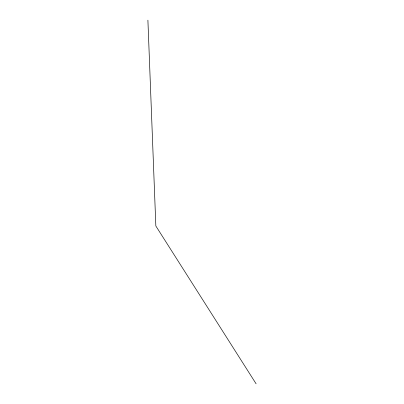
<?xml version="1.0" encoding="UTF-8"?>
<svg xmlns="http://www.w3.org/2000/svg" width="404" height="404" viewBox="0 0 404 404"><rect width="100%" height="100%" fill="white"/><g stroke="black" fill="none" stroke-linecap="round" stroke-linejoin="round"><path stroke-width="0.61" d="M256.101 383.8L155.843 225.993L147.899 20.2"/></g></svg>
